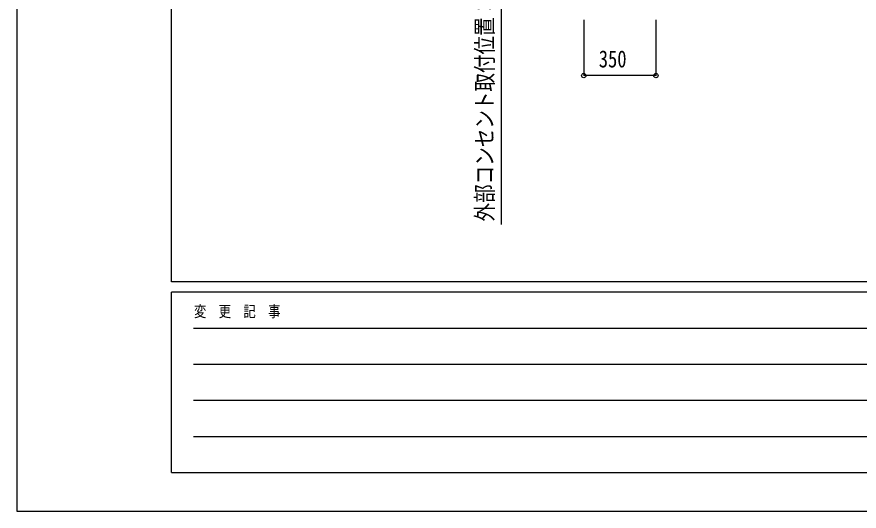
# Model space of a CAD drawing. Units: millimetres, scale not verified. Extents: x -10512 to 10512, y -7425 to 7425.
# Drawn here: x -10512 to -6426, y -7425 to -5028 of the extents above; entities that cross this region are included whole.
import ezdxf
from ezdxf.enums import TextEntityAlignment as Align

# ---------------------------------------------------------------- set-up
doc = ezdxf.new("R2010")
doc.units = ezdxf.units.MM
doc.header["$LTSCALE"] = 40
doc.layers.add('0-6_YKK_D', color=6, linetype='Continuous')
doc.layers.add('0-7_YKK_ZWAK', color=7, linetype='Continuous')
doc.styles.add('ＭＳ ゴシック', font='')
doc.styles.get('ＭＳ ゴシック').set_extended_font_data('MS Gothic')

msp = doc.modelspace()

# ---------------------------------------------------------------- linework, layer by layer
at = {"layer": '0-6_YKK_D'}
for p, q in [((-7762.45, -5042.5), (-7762.45, -5313.5)), ((-7412.45, -5042.5), (-7412.45, -5313.5)), ((-7412.45, -5312.5), (-7762.45, -5312.5))]:
    msp.add_line(p, q, dxfattribs=at)
msp.add_lwpolyline([(-8162.45, -4162.5), (-8162.45, -4462.5), (-8162.45, -6035)], dxfattribs=at)
for centre in [(-7762.45, -5312.5), (-7412.45, -5312.5)]:
    msp.add_circle(centre, 10.62, dxfattribs=at)
at = {"layer": '0-7_YKK_ZWAK'}
for p, q in [((-9762.45, -6312.5), (-9762.45, 6937.5)), ((9737.55, -6312.5), (-9762.45, -6312.5)), ((-3262.45, -6362.5), (-9762.45, -6362.5)), ((-9762.45, -7237.5), (-9762.45, -6362.5)), ((-9656.2, -6537.5), (-3387.45, -6537.5)), ((-9656.2, -6712.5), (-3387.45, -6712.5)), ((-9656.2, -6887.5), (-3387.45, -6887.5)), ((-9656.2, -7062.5), (-3387.45, -7062.5)), ((-9762.45, -7237.5), (-3262.45, -7237.5))]:
    msp.add_line(p, q, dxfattribs=at)
msp.add_lwpolyline([(-10512.5, -7425), (10512.5, -7425), (10512.5, 7425), (-10512.5, 7425)], close=True, dxfattribs=at)

# ---------------------------------------------------------------- texts
at = {"layer": '0-6_YKK_D', "style": 'ＭＳ ゴシック', "width": 0.8}
msp.add_text('外部コンセント取付位置：300', height=82.48, rotation=90, dxfattribs=at).set_placement((-8177.45, -6020), align=Align.BOTTOM_LEFT)
msp.add_text('350', height=82.48, dxfattribs=at).set_placement((-7689.45, -5297.5), align=Align.BOTTOM_LEFT)
at = {"layer": '0-7_YKK_ZWAK', "style": 'ＭＳ ゴシック', "width": 0.8}
msp.add_text('変  更  記  事', height=54.99, dxfattribs=at).set_placement((-9653.28, -6500), align=Align.BOTTOM_LEFT)

doc.saveas('drawing.dxf')
